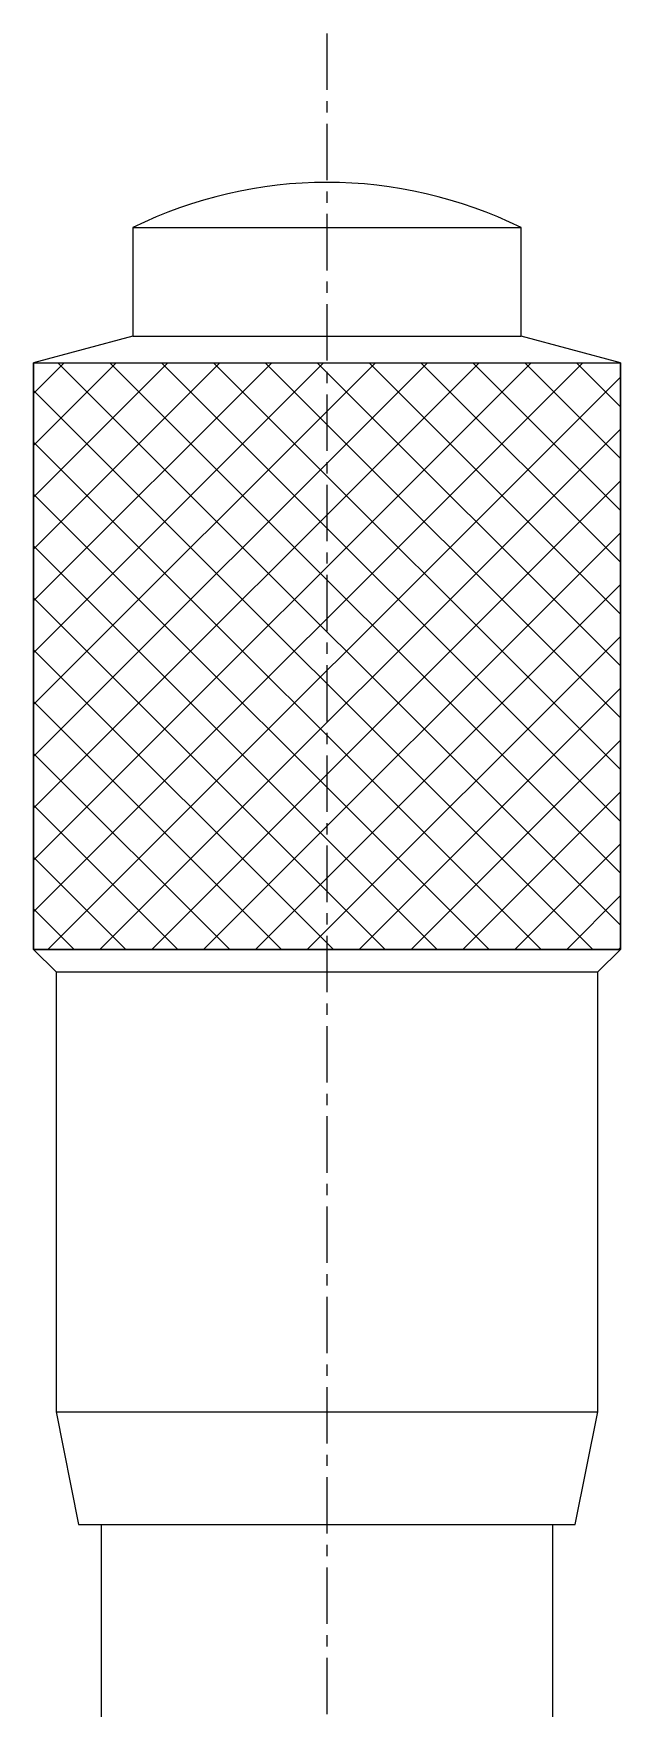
# Model space of a CAD drawing. Extents: x 93 to 329, y 82 to 330.
# Drawn here: x 183.24 to 196.24, y 182.13 to 219.26 of the extents above; entities that cross this region are included whole.
import ezdxf

# ---------------------------------------------------------------- set-up
doc = ezdxf.new("R2010")
doc.units = 0
doc.linetypes.add('CENTER', pattern=[2, 1.25, -0.25, 0.25, -0.25])
doc.layers.get('0').update_dxf_attribs({"linetype": 'CONTINUOUS'})
doc.layers.add('CENTER', color=1, linetype='CENTER')

msp = doc.modelspace()

# ---------------------------------------------------------------- linework, layer by layer
at = {"color": 7, "linetype": 'CONTINUOUS'}
for p, q in [((185.444, 214.956), (194.044, 214.956)), ((185.444, 214.956), (185.444, 212.546)), ((194.044, 212.546), (194.044, 214.956)), ((185.444, 212.546), (183.244, 211.956)), ((185.444, 212.546), (194.044, 212.546)), ((196.244, 211.956), (194.044, 212.546)), ((183.244, 198.956), (183.244, 211.956)), ((183.244, 211.956), (196.244, 211.956)), ((196.244, 211.956), (196.244, 198.956)), ((183.244, 198.956), (183.744, 198.456)), ((196.244, 198.956), (183.244, 198.956)), ((195.744, 198.456), (196.244, 198.956)), ((183.744, 198.456), (195.744, 198.456)), ((183.744, 198.456), (183.744, 188.706)), ((195.744, 188.706), (195.744, 198.456)), ((183.744, 188.706), (195.744, 188.706)), ((183.744, 188.706), (184.244, 186.206)), ((195.244, 186.206), (195.744, 188.706)), ((184.244, 186.206), (195.244, 186.206)), ((184.744, 186.206), (184.744, 177.956)), ((194.744, 177.956), (194.744, 186.206))]:
    msp.add_line(p, q, dxfattribs=at)
at = {"color": 9, "linetype": 'CONTINUOUS'}
for p, q in [((183.244, 211.956), (183.244, 198.956)), ((183.244, 211.956), (196.244, 211.956)), ((196.244, 198.956), (196.244, 211.956)), ((183.244, 198.956), (196.244, 198.956))]:
    msp.add_line(p, q, dxfattribs=at)
at = {"color": 3, "linetype": 'CONTINUOUS'}
for p, q in [((183.244, 211.277), (183.923, 211.956)), ((183.244, 210.128), (185.072, 211.956)), ((183.244, 208.979), (186.221, 211.956)), ((183.244, 207.83), (187.37, 211.956)), ((183.244, 206.681), (188.519, 211.956)), ((183.244, 205.532), (189.669, 211.956)), ((183.244, 204.383), (190.818, 211.956)), ((183.244, 203.234), (191.967, 211.956)), ((183.244, 202.085), (193.116, 211.956)), ((183.244, 200.936), (194.265, 211.956)), ((183.244, 199.787), (195.414, 211.956)), ((183.563, 198.956), (196.244, 211.638)), ((196.244, 199.494), (183.782, 211.956)), ((196.244, 200.643), (184.931, 211.956)), ((196.244, 201.792), (186.08, 211.956)), ((196.244, 202.941), (187.229, 211.956)), ((196.244, 204.09), (188.378, 211.956)), ((196.244, 205.239), (189.527, 211.956)), ((196.244, 206.388), (190.676, 211.956)), ((196.244, 207.537), (191.825, 211.956)), ((196.244, 208.686), (192.974, 211.956)), ((196.244, 209.835), (194.123, 211.956)), ((196.244, 210.984), (195.272, 211.956)), ((195.633, 198.956), (183.244, 211.345)), ((194.484, 198.956), (183.244, 210.196)), ((184.712, 198.956), (196.244, 210.489)), ((193.335, 198.956), (183.244, 209.047)), ((185.861, 198.956), (196.244, 209.34)), ((187.01, 198.956), (196.244, 208.191)), ((192.185, 198.956), (183.244, 207.898)), ((188.159, 198.956), (196.244, 207.042)), ((191.036, 198.956), (183.244, 206.749)), ((189.308, 198.956), (196.244, 205.892)), ((189.887, 198.956), (183.244, 205.599)), ((190.457, 198.956), (196.244, 204.743)), ((188.738, 198.956), (183.244, 204.45)), ((191.606, 198.956), (196.244, 203.594)), ((187.589, 198.956), (183.244, 203.301)), ((192.755, 198.956), (196.244, 202.445)), ((186.44, 198.956), (183.244, 202.152)), ((193.904, 198.956), (196.244, 201.296)), ((185.291, 198.956), (183.244, 201.003)), ((195.053, 198.956), (196.244, 200.147)), ((184.142, 198.956), (183.244, 199.854)), ((196.202, 198.956), (196.244, 198.998))]:
    msp.add_line(p, q, dxfattribs=at)
at = {"color": 7, "linetype": 'CONTINUOUS'}
msp.add_arc((189.744, 206.211), 9.745, 63.8162, 116.1838, dxfattribs=at)
at = {"layer": 'CENTER', "color": 1, "linetype": 'CENTER'}
msp.add_line((189.744, 219.256), (189.744, 156.656), dxfattribs=at)

doc.saveas('drawing.dxf')
